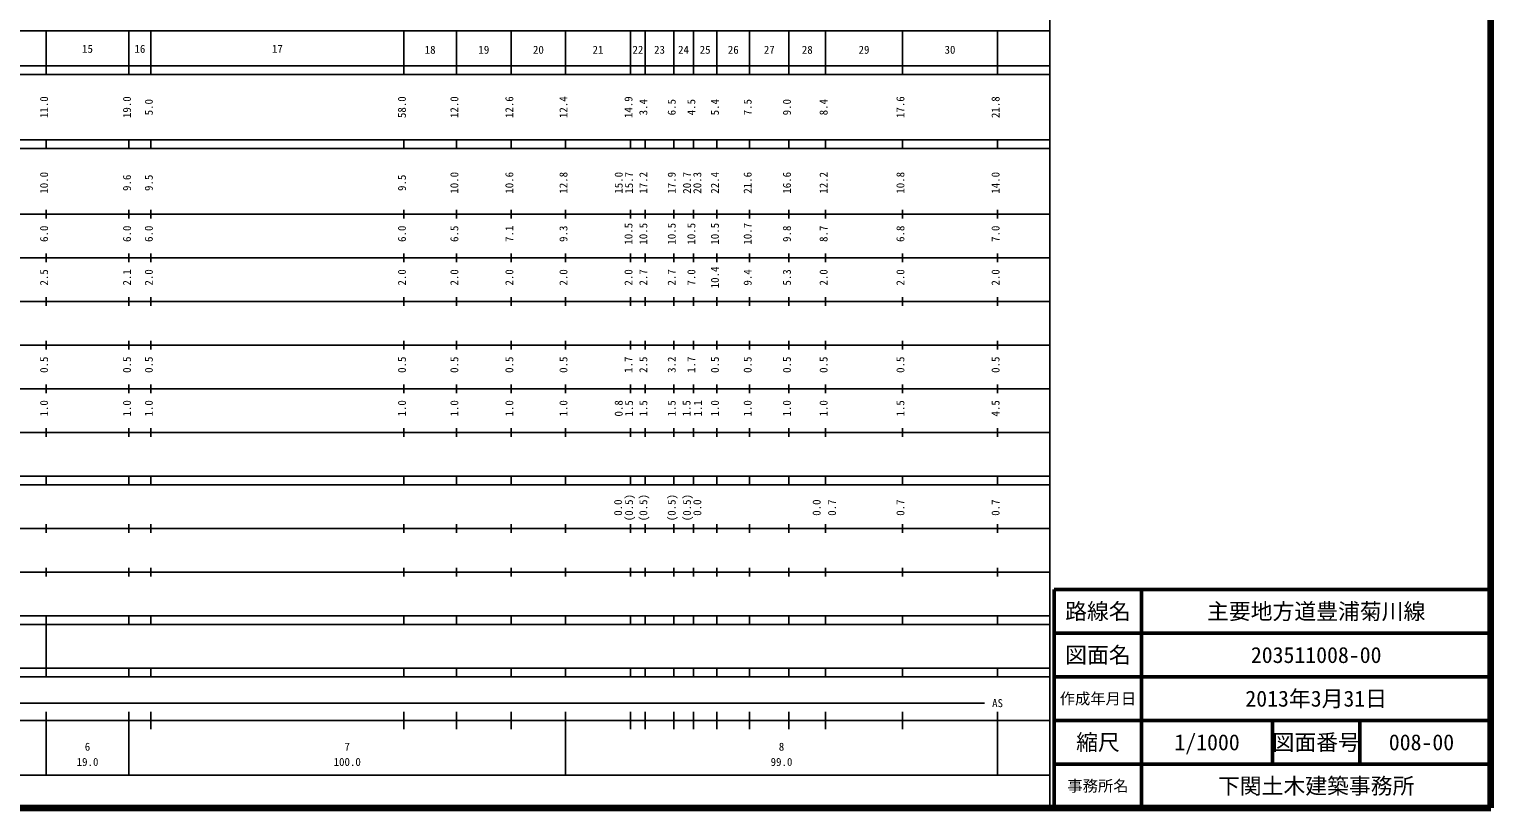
# Model space of a CAD drawing. Units: millimetres, scale not verified. Extents: x 40000 to 680000, y 20000 to 380000.
# Drawn here: x 345146 to 680000, y 20000 to 198357 of the extents above; entities that cross this region are included whole.
import ezdxf
from ezdxf.enums import TextEntityAlignment as Align

# ---------------------------------------------------------------- set-up
doc = ezdxf.new("R2010")
doc.units = ezdxf.units.MM
doc.header["$LTSCALE"] = 1000
for name, color, linetype, lineweight in [('M-TTL', 2, 'Continuous', 140), ('M-TTL-BAND', 7, 'Continuous', 25), ('M-TTL-FRAM', 2, 'Continuous', 50), ('M-TTL-LINE', 7, 'Continuous', 50)]:
    doc.layers.add(name, color=color, linetype=linetype, lineweight=lineweight)
doc.layers.add('M-TTL-TXT', color=7, linetype='Continuous')
doc.styles.add('ＭＳ ゴシック', font='')
doc.styles.get('ＭＳ ゴシック').set_extended_font_data('MS Gothic')

msp = doc.modelspace()

# ---------------------------------------------------------------- linework, layer by layer
at = {"layer": 'M-TTL'}
for p, q in [((680000, 20000), (680000, 380000)), ((40000, 20000), (680000, 20000))]:
    msp.add_line(p, q, dxfattribs=at)
at = {"layer": 'M-TTL-BAND'}
for p, q in [((579000, 20000), (579000, 370000)), ((68000, 198000), (579000, 198000)), ((349000, 188000), (349000, 198000)), ((368000, 188000), (368000, 198000)), ((373000, 188000), (373000, 198000)), ((431000, 188000), (431000, 198000)), ((443000, 188000), (443000, 198000)), ((455600, 188000), (455600, 198000)), ((468000, 188000), (468000, 198000)), ((482900, 188000), (482900, 198000)), ((486300, 188000), (486300, 198000)), ((492800, 188000), (492800, 198000)), ((497300, 188000), (497300, 198000)), ((502700, 188000), (502700, 198000)), ((510200, 188000), (510200, 198000)), ((519200, 188000), (519200, 198000)), ((527600, 188000), (527600, 198000)), ((545200, 188000), (545200, 198000)), ((567000, 188000), (567000, 198000)), ((40000, 190000), (579000, 190000)), ((40000, 188000), (579000, 188000)), ((40000, 173000), (579000, 173000)), ((40000, 171000), (579000, 171000)), ((349000, 171000), (349000, 173000)), ((368000, 171000), (368000, 173000)), ((373000, 171000), (373000, 173000)), ((431000, 171000), (431000, 173000)), ((443000, 171000), (443000, 173000)), ((455600, 171000), (455600, 173000)), ((468000, 171000), (468000, 173000)), ((482900, 171000), (482900, 173000)), ((486300, 171000), (486300, 173000)), ((492800, 171000), (492800, 173000)), ((497300, 171000), (497300, 173000)), ((502700, 171000), (502700, 173000)), ((510200, 171000), (510200, 173000)), ((519200, 171000), (519200, 173000)), ((527600, 171000), (527600, 173000)), ((545200, 171000), (545200, 173000)), ((567000, 171000), (567000, 173000)), ((40000, 156000), (579000, 156000)), ((349000, 155000), (349000, 157000)), ((368000, 155000), (368000, 157000)), ((373000, 155000), (373000, 157000)), ((431000, 155000), (431000, 157000)), ((443000, 155000), (443000, 157000)), ((455600, 155000), (455600, 157000)), ((468000, 155000), (468000, 157000)), ((482900, 155000), (482900, 157000)), ((486300, 155000), (486300, 157000)), ((492800, 155000), (492800, 157000)), ((497300, 155000), (497300, 157000)), ((502700, 155000), (502700, 157000)), ((510200, 155000), (510200, 157000)), ((519200, 155000), (519200, 157000)), ((527600, 155000), (527600, 157000)), ((545200, 155000), (545200, 157000)), ((567000, 155000), (567000, 157000)), ((46000, 146000), (579000, 146000)), ((349000, 145000), (349000, 147000)), ((368000, 145000), (368000, 147000)), ((373000, 145000), (373000, 147000)), ((431000, 145000), (431000, 147000)), ((443000, 145000), (443000, 147000)), ((455600, 145000), (455600, 147000)), ((468000, 145000), (468000, 147000)), ((482900, 145000), (482900, 147000)), ((486300, 145000), (486300, 147000)), ((492800, 145000), (492800, 147000)), ((497300, 145000), (497300, 147000)), ((502700, 145000), (502700, 147000)), ((510200, 145000), (510200, 147000)), ((519200, 145000), (519200, 147000)), ((527600, 145000), (527600, 147000)), ((545200, 145000), (545200, 147000)), ((567000, 145000), (567000, 147000)), ((52000, 136000), (579000, 136000)), ((349000, 135000), (349000, 137000)), ((368000, 135000), (368000, 137000)), ((373000, 135000), (373000, 137000)), ((431000, 135000), (431000, 137000)), ((443000, 135000), (443000, 137000)), ((455600, 135000), (455600, 137000)), ((468000, 135000), (468000, 137000)), ((482900, 135000), (482900, 137000)), ((486300, 135000), (486300, 137000)), ((492800, 135000), (492800, 137000)), ((497300, 135000), (497300, 137000)), ((502700, 135000), (502700, 137000)), ((510200, 135000), (510200, 137000)), ((519200, 135000), (519200, 137000)), ((527600, 135000), (527600, 137000)), ((545200, 135000), (545200, 137000)), ((567000, 135000), (567000, 137000)), ((46000, 126000), (579000, 126000)), ((349000, 125000), (349000, 127000)), ((368000, 125000), (368000, 127000)), ((373000, 125000), (373000, 127000)), ((431000, 125000), (431000, 127000)), ((443000, 125000), (443000, 127000)), ((455600, 125000), (455600, 127000)), ((468000, 125000), (468000, 127000)), ((482900, 125000), (482900, 127000)), ((486300, 125000), (486300, 127000)), ((492800, 125000), (492800, 127000)), ((497300, 125000), (497300, 127000)), ((502700, 125000), (502700, 127000)), ((510200, 125000), (510200, 127000)), ((519200, 125000), (519200, 127000)), ((527600, 125000), (527600, 127000)), ((545200, 125000), (545200, 127000)), ((567000, 125000), (567000, 127000)), ((52000, 116000), (579000, 116000)), ((349000, 115000), (349000, 117000)), ((368000, 115000), (368000, 117000)), ((373000, 115000), (373000, 117000)), ((431000, 115000), (431000, 117000)), ((443000, 115000), (443000, 117000)), ((455600, 115000), (455600, 117000)), ((468000, 115000), (468000, 117000)), ((482900, 115000), (482900, 117000)), ((486300, 115000), (486300, 117000)), ((492800, 115000), (492800, 117000)), ((497300, 115000), (497300, 117000)), ((502700, 115000), (502700, 117000)), ((510200, 115000), (510200, 117000)), ((519200, 115000), (519200, 117000)), ((527600, 115000), (527600, 117000)), ((545200, 115000), (545200, 117000)), ((567000, 115000), (567000, 117000)), ((46000, 106000), (579000, 106000)), ((349000, 105000), (349000, 107000)), ((368000, 105000), (368000, 107000)), ((373000, 105000), (373000, 107000)), ((431000, 105000), (431000, 107000)), ((443000, 105000), (443000, 107000)), ((455600, 105000), (455600, 107000)), ((468000, 105000), (468000, 107000)), ((482900, 105000), (482900, 107000)), ((486300, 105000), (486300, 107000)), ((492800, 105000), (492800, 107000)), ((497300, 105000), (497300, 107000)), ((502700, 105000), (502700, 107000)), ((510200, 105000), (510200, 107000)), ((519200, 105000), (519200, 107000)), ((527600, 105000), (527600, 107000)), ((545200, 105000), (545200, 107000)), ((567000, 105000), (567000, 107000)), ((40000, 96000), (579000, 96000)), ((40000, 94000), (579000, 94000)), ((349000, 94000), (349000, 96000)), ((368000, 94000), (368000, 96000)), ((373000, 94000), (373000, 96000)), ((431000, 94000), (431000, 96000)), ((443000, 94000), (443000, 96000)), ((455600, 94000), (455600, 96000)), ((468000, 94000), (468000, 96000)), ((482900, 94000), (482900, 96000)), ((486300, 94000), (486300, 96000)), ((492800, 94000), (492800, 96000)), ((497300, 94000), (497300, 96000)), ((502700, 94000), (502700, 96000)), ((510200, 94000), (510200, 96000)), ((519200, 94000), (519200, 96000)), ((527600, 94000), (527600, 96000)), ((545200, 94000), (545200, 96000)), ((567000, 94000), (567000, 96000)), ((49000, 84000), (579000, 84000)), ((349000, 83000), (349000, 85000)), ((368000, 83000), (368000, 85000)), ((373000, 83000), (373000, 85000)), ((431000, 83000), (431000, 85000)), ((443000, 83000), (443000, 85000)), ((455600, 83000), (455600, 85000)), ((468000, 83000), (468000, 85000)), ((482900, 83000), (482900, 85000)), ((486300, 83000), (486300, 85000)), ((492800, 83000), (492800, 85000)), ((497300, 83000), (497300, 85000)), ((502700, 83000), (502700, 85000)), ((510200, 83000), (510200, 85000)), ((519200, 83000), (519200, 85000)), ((527600, 83000), (527600, 85000)), ((545200, 83000), (545200, 85000)), ((567000, 83000), (567000, 85000)), ((40000, 74000), (579000, 74000)), ((349000, 73000), (349000, 75000)), ((368000, 73000), (368000, 75000)), ((373000, 73000), (373000, 75000)), ((431000, 73000), (431000, 75000)), ((443000, 73000), (443000, 75000)), ((455600, 73000), (455600, 75000)), ((468000, 73000), (468000, 75000)), ((482900, 73000), (482900, 75000)), ((486300, 73000), (486300, 75000)), ((492800, 73000), (492800, 75000)), ((497300, 73000), (497300, 75000)), ((502700, 73000), (502700, 75000)), ((510200, 73000), (510200, 75000)), ((519200, 73000), (519200, 75000)), ((527600, 73000), (527600, 75000)), ((545200, 73000), (545200, 75000)), ((567000, 73000), (567000, 75000)), ((40000, 64000), (579000, 64000)), ((349000, 62000), (349000, 64000)), ((368000, 62000), (368000, 64000)), ((373000, 62000), (373000, 64000)), ((431000, 62000), (431000, 64000)), ((443000, 62000), (443000, 64000)), ((455600, 62000), (455600, 64000)), ((468000, 62000), (468000, 64000)), ((482900, 62000), (482900, 64000)), ((486300, 62000), (486300, 64000)), ((492800, 62000), (492800, 64000)), ((497300, 62000), (497300, 64000)), ((502700, 62000), (502700, 64000)), ((510200, 62000), (510200, 64000)), ((519200, 62000), (519200, 64000)), ((527600, 62000), (527600, 64000)), ((545200, 62000), (545200, 64000)), ((567000, 62000), (567000, 64000)), ((40000, 62000), (579000, 62000)), ((349000, 52000), (349000, 62000)), ((40000, 52000), (579000, 52000)), ((349000, 50000), (349000, 52000)), ((368000, 50000), (368000, 52000)), ((373000, 50000), (373000, 52000)), ((431000, 50000), (431000, 52000)), ((443000, 50000), (443000, 52000)), ((455600, 50000), (455600, 52000)), ((468000, 50000), (468000, 52000)), ((482900, 50000), (482900, 52000)), ((486300, 50000), (486300, 52000)), ((492800, 50000), (492800, 52000)), ((497300, 50000), (497300, 52000)), ((502700, 50000), (502700, 52000)), ((510200, 50000), (510200, 52000)), ((519200, 50000), (519200, 52000)), ((527600, 50000), (527600, 52000)), ((545200, 50000), (545200, 52000)), ((567000, 50000), (567000, 52000)), ((40000, 50000), (579000, 50000)), ((307500, 44000), (564000, 44000)), ((349000, 27500), (349000, 42000)), ((368000, 27500), (368000, 42000)), ((373000, 38000), (373000, 42000)), ((431000, 38000), (431000, 42000)), ((443000, 38000), (443000, 42000)), ((455600, 38000), (455600, 42000)), ((468000, 27500), (468000, 42000)), ((482900, 38000), (482900, 42000)), ((486300, 38000), (486300, 42000)), ((492800, 38000), (492800, 42000)), ((497300, 38000), (497300, 42000)), ((502700, 38000), (502700, 42000)), ((510200, 38000), (510200, 42000)), ((519200, 38000), (519200, 42000)), ((527600, 38000), (527600, 42000)), ((545200, 38000), (545200, 42000)), ((567000, 27500), (567000, 42000)), ((40000, 40000), (579000, 40000)), ((68000, 27500), (579000, 27500))]:
    msp.add_line(p, q, dxfattribs=at)
at = {"layer": 'M-TTL-FRAM'}
for p, q in [((680000, 70000), (580000, 70000)), ((580000, 70000), (580000, 20000))]:
    msp.add_line(p, q, dxfattribs=at)
at = {"layer": 'M-TTL-LINE'}
for p, q in [((600000, 70000), (600000, 20000)), ((680000, 60000), (580000, 60000)), ((680000, 50000), (580000, 50000)), ((680000, 40000), (580000, 40000)), ((630000, 40000), (630000, 30000)), ((650000, 40000), (650000, 30000)), ((680000, 30000), (580000, 30000))]:
    msp.add_line(p, q, dxfattribs=at)

# ---------------------------------------------------------------- texts
at = {"layer": 'M-TTL-BAND', "style": 'ＭＳ ゴシック'}
for s, p in [('15', (358500, 192405)), ('16', (370500, 192405)), ('17', (402000, 192405)), ('AS', (567000, 42500)), ('6', (358500, 32523)), ('7', (418000, 32523)), ('8', (517500, 32523)), ('19.0', (358500, 29033)), ('100.0', (418000, 29033)), ('99.0', (517500, 29033))]:
    msp.add_text(s, height=1833, dxfattribs=at).set_placement(p, align=Align.BOTTOM_CENTER)
for s, p in [('18', (437000, 193655)), ('19', (449300, 193655)), ('20', (461800, 193655)), ('21', (475450, 193655)), ('22', (484600, 193655)), ('23', (489550, 193655)), ('24', (495050, 193655)), ('25', (500000, 193655)), ('26', (506450, 193655)), ('27', (514700, 193655)), ('28', (523400, 193655)), ('29', (536400, 193655)), ('30', (556100, 193655))]:
    msp.add_text(s, height=1833, dxfattribs=at).set_placement(p, align=Align.MIDDLE_CENTER)
for s, p in [('11.0', (350000, 180500)), ('19.0', (369000, 180500)), ('5.0', (374000, 180500)), ('58.0', (432000, 180500)), ('12.0', (444000, 180500)), ('12.6', (456600, 180500)), ('12.4', (469000, 180500)), ('14.9', (483900, 180500)), ('3.4', (487300, 180500)), ('6.5', (493800, 180500)), ('4.5', (498300, 180500)), ('5.4', (503700, 180500)), ('7.5', (511200, 180500)), ('9.0', (520200, 180500)), ('8.4', (528600, 180500)), ('17.6', (546200, 180500)), ('21.8', (568000, 180500)), ('10.0', (350000, 163174)), ('9.6', (369000, 163174)), ('9.5', (374000, 163174)), ('9.5', (432000, 163174)), ('10.0', (444000, 163174)), ('10.6', (456600, 163174)), ('12.8', (469000, 163174)), ('15.0', (481650, 163174)), ('15.7', (484020, 163174)), ('17.2', (487300, 163174)), ('17.9', (493800, 163174)), ('20.7', (497300, 163174)), ('20.3', (499670, 163174)), ('22.4', (503700, 163174)), ('21.6', (511200, 163174)), ('16.6', (520200, 163174)), ('12.2', (528600, 163174)), ('10.8', (546200, 163174)), ('14.0', (568000, 163174)), ('6.0', (350000, 151500)), ('6.0', (369000, 151500)), ('6.0', (374000, 151500)), ('6.0', (432000, 151500)), ('6.5', (444000, 151500)), ('7.1', (456600, 151500)), ('9.3', (469000, 151500)), ('10.5', (483900, 151500)), ('10.5', (487300, 151500)), ('10.5', (493800, 151500)), ('10.5', (498300, 151500)), ('10.5', (503700, 151500)), ('10.7', (511200, 151500)), ('9.8', (520200, 151500)), ('8.7', (528600, 151500)), ('6.8', (546200, 151500)), ('7.0', (568000, 151500)), ('2.5', (350000, 141500)), ('2.1', (369000, 141500)), ('2.0', (374000, 141500)), ('2.0', (432000, 141500)), ('2.0', (444000, 141500)), ('2.0', (456600, 141500)), ('2.0', (469000, 141500)), ('2.0', (483900, 141500)), ('2.7', (487300, 141500)), ('2.7', (493800, 141500)), ('7.0', (498300, 141500)), ('10.4', (503700, 141500)), ('9.4', (511200, 141500)), ('5.3', (520200, 141500)), ('2.0', (528600, 141500)), ('2.0', (546200, 141500)), ('2.0', (568000, 141500)), ('0.5', (350000, 121500)), ('0.5', (369000, 121500)), ('0.5', (374000, 121500)), ('0.5', (432000, 121500)), ('0.5', (444000, 121500)), ('0.5', (456600, 121500)), ('0.5', (469000, 121500)), ('1.7', (483900, 121500)), ('2.5', (487300, 121500)), ('3.2', (493800, 121500)), ('1.7', (498300, 121500)), ('0.5', (503700, 121500)), ('0.5', (511200, 121500)), ('0.5', (520200, 121500)), ('0.5', (528600, 121500)), ('0.5', (546200, 121500)), ('0.5', (568000, 121500)), ('1.0', (350000, 111500)), ('1.0', (369000, 111500)), ('1.0', (374000, 111500)), ('1.0', (432000, 111500)), ('1.0', (444000, 111500)), ('1.0', (456600, 111500)), ('1.0', (469000, 111500)), ('0.8', (481650, 111500)), ('1.5', (484020, 111500)), ('1.5', (487300, 111500)), ('1.5', (493800, 111500)), ('1.5', (497201, 111500)), ('1.1', (499799, 111500)), ('1.0', (503700, 111500)), ('1.0', (511200, 111500)), ('1.0', (520200, 111500)), ('1.0', (528600, 111500)), ('1.5', (546200, 111500)), ('4.5', (568000, 111500)), ('0.0', (481520, 88764)), ('(0.5)', (484020, 88764)), ('(0.5)', (487300, 88764)), ('(0.5)', (493800, 88764)), ('(0.5)', (497300, 88764)), ('0.0', (499670, 88764)), ('0.0', (527000, 88764)), ('0.7', (530531, 88764)), ('0.7', (546200, 88764)), ('0.7', (568000, 88764))]:
    msp.add_text(s, height=1833, rotation=90, dxfattribs=at).set_placement(p, align=Align.BOTTOM_CENTER)
at = {"layer": 'M-TTL-TXT', "style": 'ＭＳ ゴシック'}
for s, height, p in [('路線名', 3666, (590000, 65000)), ('路線名', 3666, (590000, 65000)), ('主要地方道豊浦菊川線', 3666, (640000, 65000)), ('図面名', 3666, (590000, 55000)), ('図面名', 3666, (590000, 55000)), ('203511008-00', 3666, (640000, 55000)), ('2013年3月31日', 3666, (640000, 45000)), ('作成年月日', 2566, (590000, 45000)), ('作成年月日', 2566, (590000, 45000)), ('縮尺', 3666, (590000, 35000)), ('縮尺', 3666, (590000, 35000)), ('1/1000', 3666, (615000, 35000)), ('図面番号', 3666, (640000, 35000)), ('図面番号', 3666, (640000, 35000)), ('008-00', 3666, (664125, 35000)), ('下関土木建築事務所', 3666, (640000, 25000)), ('事務所名', 2566, (590000, 25000)), ('事務所名', 2566, (590000, 25000))]:
    msp.add_text(s, height=height, dxfattribs=at).set_placement(p, align=Align.MIDDLE_CENTER)

doc.saveas('drawing.dxf')
